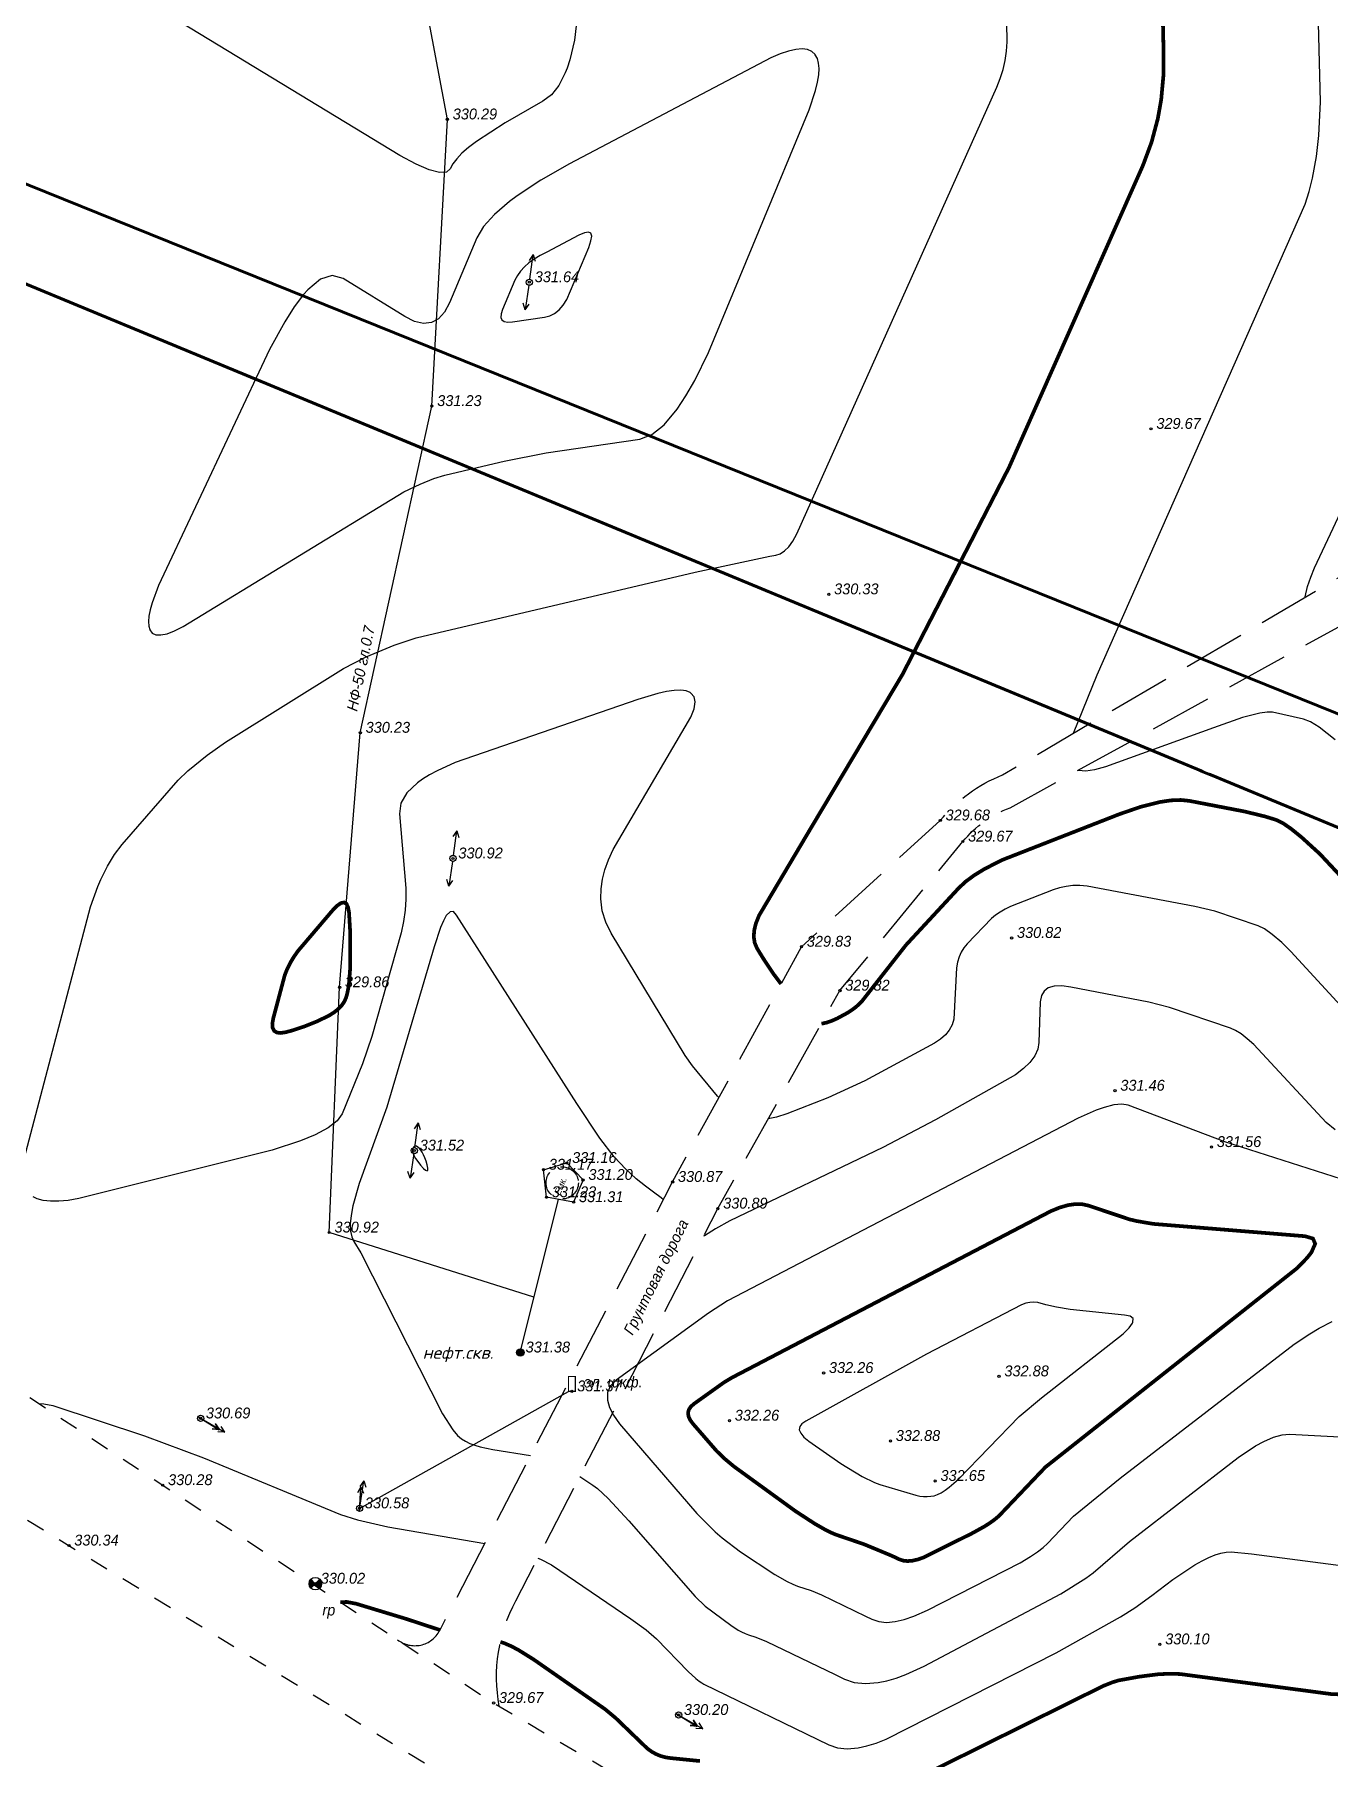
# Model space of a CAD drawing. Extents: x 108150 to 142535, y -18867 to -9422.
# Drawn here: x 140383.9 to 140488.4, y -13534.5 to -13395.5 of the extents above; entities that cross this region are included whole.
import ezdxf
from ezdxf.enums import TextEntityAlignment as Align

# ---------------------------------------------------------------- set-up
doc = ezdxf.new("R2010")
doc.units = 0
doc.header["$MEASUREMENT"] = 0
for name, pattern in [('Д_ТРОТ_ТРУБА', [3, 1.5, -1.5]), ('ДОРОГИ_ГРУНТ', [7, 5, -2]), ('ДОРОГИ_СТРОЯЩ', [9, 8, -1]), ('ЗД_СТР_РАЗВ', [3, 2, -1])]:
    doc.linetypes.add(name, pattern=pattern)
for name, color, linetype in [('(003) Пункты', 7, 'Continuous'), ('(007) Здания', 7, 'Continuous'), ('(016) Кабель', 1, 'Continuous'), ('(021) Нефтепровод', 7, 'NEFTEPROV_N'), ('(022) Возд. Линии', 7, 'Continuous'), ('(025) Дорога', 7, 'Continuous'), ('(028) Гидротехн.', 7, 'Continuous'), ('(040) Ограда', 7, 'Continuous'), ('(041) Текст', 7, 'Continuous'), ('CONTOURS-LABEL', 7, 'Continuous'), ('GEO_POINTS111', 7, 'Continuous'), ('R_Поверхность1_CNT-MAJ', 7, 'Continuous'), ('R_Поверхность1_CNT-MIN', 7, 'Continuous')]:
    doc.layers.add(name, color=color, linetype=linetype)
doc.styles.add('BM-431', font='')
doc.styles.add('S', font='txtwr', dxfattribs={"oblique": 15})
doc.styles.get('BM-431').set_extended_font_data('Bm431', italic=True)
doc.linetypes.add('NEFTEPROV_N', pattern='A,1,-1,["Н",Standard,S=1.8,R=0,X=-0.9,Y=-0.9],-1,10', length=13)
doc.linetypes.add('ИК_Э_КАБ_НН', pattern='A,8,-2,["<",Standard,S=1,R=0,X=0,Y=-0.5],8,[">",Standard,S=1,R=0,X=-0.5,Y=-0.5],-2', length=20)
doc.linetypes.add('ОГРАДА_М_1М', pattern='A,2.5,["о",Standard,S=1,R=0,X=0,Y=-0.35],0.5,["0",Standard,S=0.5,R=0,X=-0.3,Y=-0.25],2.5', length=5.5)

# ---------------------------------------------------------------- blocks, each defined once
blk = doc.blocks.new('I00110')
h = blk.add_hatch(color=7)
edge = h.paths.add_edge_path()
edge.add_line((0, 0), (-0.71, 0.71))
edge.add_arc((0, 0), 1, 135, 225)
edge.add_line((-0.71, -0.71), (0, 0))
edge = h.paths.add_edge_path()
edge.add_line((0, 0), (0.71, -0.71))
edge.add_arc((0, 0), 1, 315, 405)
edge.add_line((0.71, 0.71), (0, 0))
at = {"color": 7}
for points in [[(0, 0), (-0.71, 0.71, 0.414214), (-0.71, -0.71)], [(0, 0), (0.71, -0.71, 0.414214), (0.71, 0.71)]]:
    blk.add_lwpolyline(points, format="xyb", close=True, dxfattribs=at)
blk.add_lwpolyline([(0.02, 0), (0.02, 0)], dxfattribs=at)
blk.add_circle((0, 0), 1)
at = {"color": 4, "linetype": 'Continuous', "style": 'S', "oblique": 15}
blk.add_attdef('G', (1.38, 0.22), '', height=2, dxfattribs=at)
at = {"color": 4, "style": 'S', "oblique": 15}
blk.add_attdef('Z', (1.48, -2.3), '', height=2, dxfattribs=at)
blk = doc.blocks.new('strela1')
for p, q in [((0, 0), (2, 0)), ((2, 0), (1.5, 0.25)), ((2, 0), (1.5, -0.25))]:
    blk.add_line(p, q)
blk = doc.blocks.new('strela2')
at = {"layer": '(022) Возд. Линии'}
for p, q in [((0, 0), (2, 0)), ((1.5, 0), (1, 0.25)), ((1.5, 0), (1, -0.25)), ((2, 0), (1.5, 0.25)), ((2, 0), (1.5, -0.25))]:
    blk.add_line(p, q, dxfattribs=at)
blk = doc.blocks.new('*U2432')
at = {"layer": '(022) Возд. Линии'}
for name, p, rotation in [('strela1', (-0.21, 0.13), 328.1991602599555), ('strela2', (0.22, -0.12), 330.3259323634063)]:
    blk.add_blockref(name, p, dxfattribs=dict(at, rotation=rotation))
blk = doc.blocks.new('STOLB')
at = {"layer": '(022) Возд. Линии'}
blk.add_circle((0, 0), 0.25, dxfattribs=at)
blk = doc.blocks.new('S1')
at = {"layer": '(022) Возд. Линии'}
for p, q in [((-2, 0), (-1.5, 0.25)), ((-2, 0), (-1.5, -0.25)), ((0, 0), (-2, 0))]:
    blk.add_line(p, q, dxfattribs=at)
blk = doc.blocks.new('S2')
at = {"layer": '(022) Возд. Линии'}
for p, q in [((0, 0), (2, 0)), ((2, 0), (1.5, 0.25)), ((2, 0), (1.5, -0.25))]:
    blk.add_line(p, q, dxfattribs=at)
blk = doc.blocks.new('*U2448')
at = {"layer": '(022) Возд. Линии'}
for name, p, rotation in [('S2', (0.03, 0.24), 82.4533150773336), ('S1', (-0.04, -0.25), 81.28671159796549)]:
    blk.add_blockref(name, p, dxfattribs=dict(at, rotation=rotation))
blk = doc.blocks.new('301')
for color, points in [(7, [(-0.6, 0, 1), (0.6, 0, 1)]), (256, [(0.6, 0, 1), (-0.6, 0, 1)])]:
    blk.add_hatch(color=color).paths.add_polyline_path(points)
at = {"color": 7}
blk.add_circle((0, 0), 0.6, dxfattribs=at)
at = {"color": 7, "width": 0.75}
blk.add_attdef('TYPE', text='', height=2, dxfattribs=at).set_placement((1.25, 0), align=Align.MIDDLE_LEFT)
blk = doc.blocks.new('*U2449')
at = {"layer": '(022) Возд. Линии'}
for name, p, rotation in [('S2', (0.03, 0.24), 82.4533150773336), ('S1', (-0.04, -0.25), 81.28671159796549)]:
    blk.add_blockref(name, p, dxfattribs=dict(at, rotation=rotation))
blk = doc.blocks.new('*U2450')
at = {"layer": '(022) Возд. Линии'}
for name, p, rotation in [('S2', (0.03, 0.24), 82.4533150773336), ('S1', (-0.04, -0.25), 81.28671159796549)]:
    blk.add_blockref(name, p, dxfattribs=dict(at, rotation=rotation))

msp = doc.modelspace()

# ---------------------------------------------------------------- linework, layer by layer
at = {"layer": '(007) Здания', "linetype": 'ЗД_СТР_РАЗВ'}
msp.add_circle((140426.4984, -13488.056, 331.309), 1.3023, dxfattribs=at)
at = {"layer": '(016) Кабель', "color": 0, "const_width": 0.1, "elevation": 331.37}
msp.add_lwpolyline([(140427.0101, -13504.8593), (140427.0101, -13503.6663), (140427.5486, -13503.6663), (140427.5486, -13504.8593)], close=True, dxfattribs=at)
msp.add_lwpolyline([(140427.0101, -13504.8593), (140427.0101, -13503.6663), (140427.5486, -13503.6663), (140427.5486, -13504.8593)], close=True, dxfattribs=at)
at = {"layer": '(016) Кабель', "linetype": 'ИК_Э_КАБ_НН', "elevation": 330.582, "flags": 128}
msp.add_lwpolyline([(140410.1594, -13514.2893), (140427.0101, -13504.8593)], dxfattribs=at)
at = {"layer": '(021) Нефтепровод', "elevation": 331.38, "flags": 128}
for points in [[(140424.2213, -13497.277), (140407.7144, -13492.0583), (140408.5514, -13472.2903), (140410.2214, -13451.7763), (140415.9924, -13425.4423), (140417.2434, -13402.3393), (140413.2794, -13381.2003), (140409.5856, -13362.3411), (140407.9875, -13321.9874)], [(140423.1224, -13501.7273), (140426.1887, -13489.3914)]]:
    msp.add_lwpolyline(points, dxfattribs=at)
at = {"layer": '(025) Дорога', "linetype": 'Д_ТРОТ_ТРУБА', "flags": 128}
for points in [[(139333.7902, -13278.7188), (139379.6804, -13270.8863), (139416.6914, -13265.8723), (139506.2284, -13250.0443), (139539.7884, -13247.2483), (139577.0734, -13242.4853), (139615.1954, -13241.3783), (139653.2904, -13240.6853), (139691.0564, -13244.3453), (139774.0054, -13248.4203), (139808.5094, -13252.5563), (139890.1544, -13263.1013), (139923.6154, -13271.0563), (139995.2694, -13293.3343), (140032.3874, -13307.8343), (140069.6524, -13324.5263), (140113.5674, -13346.4653), (140146.4974, -13363.1903), (140241.2654, -13418.3333), (140274.2614, -13438.5503), (140315.2724, -13463.1813), (140371.9064, -13497.6843), (140420.9684, -13529.9783), (140472.4074, -13560.1763), (140511.4264, -13584.0923), (140552.8164, -13609.3343), (140592.9864, -13633.7903), (140636.5194, -13661.3993), (140674.9754, -13684.8983), (140717.8484, -13711.6683), (140758.4604, -13736.4743), (140803.1404, -13763.8293), (140843.9484, -13788.7803), (140883.4314, -13812.6723)], [(139218.6944, -13306.9743), (139381.4044, -13279.3503), (139416.9714, -13273.7223), (139509.3084, -13258.5543), (139540.3994, -13254.8873), (139578.0764, -13250.1473), (139613.8114, -13250.1813), (139655.0134, -13249.4213), (139689.7794, -13251.8503), (139773.8114, -13256.0883), (139807.2624, -13260.9083), (139889.0354, -13272.2413), (139921.4764, -13279.5373), (139992.2922, -13301.8336), (140028.9083, -13316.1375), (140065.8, -13332.6623), (140110.7234, -13354.4003), (140141.9494, -13370.1673), (140236.6506, -13426.0608), (140269.7704, -13445.2433), (140310.6142, -13470.882), (140367.0895, -13505.2884), (140417.7814, -13536.2633), (140468.4744, -13567.6803), (140504.6364, -13589.9483), (140549.2384, -13617.3353), (140586.9314, -13639.9043), (140632.8704, -13668.7103), (140668.7384, -13691.4193), (140714.1314, -13718.7523), (140752.2784, -13741.5263), (140798.7524, -13771.3233), (140838.8564, -13795.4853), (140878.9564, -13819.5313)]]:
    msp.add_lwpolyline(points, dxfattribs=at)
at = {"layer": '(025) Дорога', "linetype": 'ДОРОГИ_ГРУНТ', "elevation": 330.891, "flags": 128}
for points in [[(140413.2312, -13524.8854, 0.46840635), (140416.6195, -13524.1432), (140435.4044, -13487.9803), (140445.7964, -13469.0213), (140456.9834, -13458.8423, -0.12579885), (140462.013, -13455.1672), (140489.6808, -13438.9307), (140522.1664, -13420.5623), (140559.5124, -13399.3913)], [(140421.4247, -13530.2461, -0.17169386), (140422.7617, -13521.7441), (140439.0504, -13490.1293), (140448.8934, -13472.5603), (140458.8004, -13460.5443, -0.13131532), (140462.6138, -13457.8209), (140491.4035, -13441.9776), (140522.8374, -13423.7243), (140561.9174, -13401.8533)]]:
    msp.add_lwpolyline(points, format="xyb", dxfattribs=at)
at = {"layer": '(040) Ограда', "linetype": 'ОГРАДА_М_1М', "elevation": 331.309, "flags": 128}
msp.add_lwpolyline([(140427.4224, -13489.6113), (140425.2314, -13489.2143), (140424.9954, -13486.9943), (140426.8714, -13486.4523), (140428.1814, -13487.8183), (140427.4224, -13489.6113)], dxfattribs=at)
at = {"layer": 'GEO_POINTS111'}
for points, elevation in [([(140417.2434, -13402.3393), (140417.2434, -13402.3393)], 330.29), ([(140423.8564, -13415.4613), (140423.8564, -13415.4613)], 331.637), ([(140415.9924, -13425.4423), (140415.9924, -13425.4423)], 331.232), ([(140473.9791, -13427.283), (140473.9791, -13427.283)], 329.6652), ([(140447.9939, -13440.6196), (140447.9939, -13440.6196)], 330.3274), ([(140410.2214, -13451.7763), (140410.2214, -13451.7763)], 330.234), ([(140456.9834, -13458.8423), (140456.9834, -13458.8423)], 329.676), ([(140458.8004, -13460.5443), (140458.8004, -13460.5443)], 329.673), ([(140417.6984, -13461.9063), (140417.6984, -13461.9063)], 330.915), ([(140445.7964, -13469.0213), (140445.7964, -13469.0213)], 329.834), ([(140462.7394, -13468.3133), (140462.7394, -13468.3133)], 330.819), ([(140408.5514, -13472.2903), (140408.5514, -13472.2903)], 329.863), ([(140448.8934, -13472.5603), (140448.8934, -13472.5603)], 329.822), ([(140471.0734, -13480.6273), (140471.0734, -13480.6273)], 331.456), ([(140414.5794, -13485.4513), (140414.5794, -13485.4513)], 331.524), ([(140478.8534, -13485.1683), (140478.8534, -13485.1683)], 331.559), ([(140424.9954, -13486.9943), (140424.9954, -13486.9943)], 331.169), ([(140426.8714, -13486.4523), (140426.8714, -13486.4523)], 331.162), ([(140428.1814, -13487.8183), (140428.1814, -13487.8183)], 331.198), ([(140435.4044, -13487.9803), (140435.4044, -13487.9803)], 330.871), ([(140425.2314, -13489.2143), (140425.2314, -13489.2143)], 331.227), ([(140427.4224, -13489.6113), (140427.4224, -13489.6113)], 331.309), ([(140439.0504, -13490.1293), (140439.0504, -13490.1293)], 330.891), ([(140407.7144, -13492.0583), (140407.7144, -13492.0583)], 330.921), ([(140423.1224, -13501.7273), (140423.1224, -13501.7273)], 331.38), ([(140447.5774, -13503.3803), (140447.5774, -13503.3803)], 332.265), ([(140461.7254, -13503.6523), (140461.7254, -13503.6523)], 332.883), ([(140427.2794, -13504.8593), (140427.2794, -13504.8593)], 331.37), ([(140397.3444, -13507.0413), (140397.3444, -13507.0413)], 330.692), ([(140439.9844, -13507.2223), (140439.9844, -13507.2223)], 332.265), ([(140452.9684, -13508.8583), (140452.9684, -13508.8583)], 332.876), ([(140394.2914, -13512.4187), (140394.2914, -13512.4187)], 330.2752), ([(140456.5744, -13512.0803), (140456.5744, -13512.0803)], 332.654), ([(140410.1594, -13514.2893), (140410.1594, -13514.2893)], 330.582), ([(140386.7288, -13517.2888), (140386.7288, -13517.2888)], 330.3449), ([(140406.6004, -13520.3623), (140406.6004, -13520.3623)], 330.02), ([(140474.6904, -13525.2533), (140474.6904, -13525.2533)], 330.103), ([(140420.9684, -13529.9783), (140420.9684, -13529.9783)], 329.67), ([(140435.8844, -13530.9443), (140435.8844, -13530.9443)], 330.203)]:
    msp.add_lwpolyline(points, dxfattribs=dict(at, elevation=elevation))
for centre in [(140417.2434, -13402.3393, 330.29), (140423.8564, -13415.4613, 331.637), (140415.9924, -13425.4423, 331.232), (140473.9791, -13427.283, 329.6652), (140447.9939, -13440.6196, 330.3274), (140410.2214, -13451.7763, 330.234), (140456.9834, -13458.8423, 329.676), (140458.8004, -13460.5443, 329.673), (140417.6984, -13461.9063, 330.915), (140445.7964, -13469.0213, 329.834), (140462.7394, -13468.3133, 330.819), (140408.5514, -13472.2903, 329.863), (140448.8934, -13472.5603, 329.822), (140471.0734, -13480.6273, 331.456), (140414.5794, -13485.4513, 331.524), (140478.8534, -13485.1683, 331.559), (140424.9954, -13486.9943, 331.169), (140426.8714, -13486.4523, 331.162), (140428.1814, -13487.8183, 331.198), (140435.4044, -13487.9803, 330.871), (140425.2314, -13489.2143, 331.227), (140427.4224, -13489.6113, 331.309), (140439.0504, -13490.1293, 330.891), (140407.7144, -13492.0583, 330.921), (140423.1224, -13501.7273, 331.38), (140447.5774, -13503.3803, 332.265), (140461.7254, -13503.6523, 332.883), (140427.2794, -13504.8593, 331.37), (140397.3444, -13507.0413, 330.692), (140439.9844, -13507.2223, 332.265), (140452.9684, -13508.8583, 332.876), (140394.2914, -13512.4187, 330.2752), (140456.5744, -13512.0803, 332.654), (140410.1594, -13514.2893, 330.582), (140386.7288, -13517.2888, 330.3449), (140406.6004, -13520.3623, 330.02), (140474.6904, -13525.2533, 330.103), (140420.9684, -13529.9783, 329.67), (140435.8844, -13530.9443, 330.203)]:
    msp.add_circle(centre, 0.0875, dxfattribs=at)
at = {"layer": 'R_Поверхность1_CNT-MAJ', "color": 42, "const_width": 0.3, "elevation": 330}
msp.add_lwpolyline([(140409.0707, -13473.1349), (140408.9281, -13473.4538), (140408.7172, -13473.7584), (140408.4377, -13474.0488), (140408.0899, -13474.3249), (140407.6735, -13474.5868), (140406.6739, -13475.0646), (140405.6695, -13475.4637), (140404.6988, -13475.7809), (140404.226, -13475.9088), (140403.8073, -13475.9752), (140403.4882, -13475.939), (140403.2688, -13475.8004), (140403.149, -13475.5592), (140403.1289, -13475.2155), (140403.2084, -13474.7693), (140404.1363, -13471.2899), (140404.3332, -13470.8006), (140404.5752, -13470.3167), (140404.8622, -13469.8384), (140405.1942, -13469.3654), (140407.9692, -13466.1093), (140408.3395, -13465.7265), (140408.6512, -13465.5076), (140408.9042, -13465.4525), (140409.0987, -13465.5614), (140409.2345, -13465.8341), (140409.3117, -13466.2707), (140409.4119, -13467.9788), (140409.4073, -13470.6804), (140409.3218, -13471.8601), (140409.2545, -13472.351), (140409.1708, -13472.7759)], close=True, dxfattribs=at)
for points in [[(140408.6183, -13521.8491), (140409.1406, -13521.8375), (140409.8725, -13521.9736), (140413.8465, -13523.1774), (140416.6439, -13524.0962)], [(140421.5206, -13525.0561), (140421.8453, -13525.1653), (140422.3731, -13525.3943), (140422.9408, -13525.6882), (140424.1959, -13526.4707), (140429.9393, -13530.4665), (140430.8049, -13531.1837), (140433.3646, -13533.6517), (140433.7017, -13533.8941), (140434.0533, -13534.0916), (140434.4193, -13534.2441), (140434.7997, -13534.3517), (140435.1946, -13534.4144), (140437.6075, -13534.6559)]]:
    msp.add_lwpolyline(points, dxfattribs=at)
at = {"layer": 'R_Поверхность1_CNT-MIN', "color": 44}
for points, elevation in [([(140429.5314, -13378.3839), (140427.4864, -13395.9644), (140427.1182, -13397.5332), (140426.8956, -13398.2127), (140426.7452, -13398.598), (140426.23, -13399.6014), (140425.6251, -13400.3596), (140424.9304, -13400.8726), (140421.8994, -13402.6061), (140419.5877, -13404.1109), (140418.9512, -13404.5977), (140418.4197, -13405.0625), (140417.9933, -13405.5054), (140417.672, -13405.9263), (140417.4557, -13406.3254), (140417.1601, -13406.5917), (140416.6009, -13406.6145), (140415.7779, -13406.3939), (140414.7205, -13405.9437), (140413.4118, -13405.2616), (140388.4979, -13390.0915)], 330.5), ([(140467.7359, -13451.8088), (140469.643, -13447.1015), (140486.4132, -13409.1736), (140486.7322, -13408.1564), (140487.0031, -13407.0746), (140487.3213, -13405.3171), (140487.5104, -13403.6483), (140487.6345, -13400.9309), (140487.1027, -13379.7258)], 329.5), ([(140486.397, -13440.8577), (140486.4042, -13440.8086), (140486.6068, -13439.9981), (140486.8572, -13439.2253), (140487.1555, -13438.4902), (140499.7345, -13411.762), (140500.3912, -13409.6663), (140500.9577, -13407.2447), (140502.3801, -13398.7335), (140503.8125, -13387.4741)], 329), ([(140383.107, -13486.13), (140388.4522, -13465.7959), (140389.0479, -13464.1766), (140389.2968, -13463.6023), (140389.8346, -13462.5287), (140390.4115, -13461.5889), (140391.0274, -13460.7829), (140395.5273, -13455.6057), (140396.3167, -13454.8561), (140397.8718, -13453.5825), (140399.3396, -13452.5389), (140408.8708, -13446.5861), (140410.6969, -13445.6465), (140412.9394, -13444.7203), (140414.7365, -13444.1266), (140437.2331, -13438.844), (140443.2321, -13437.5441), (140443.7168, -13437.462), (140444.0778, -13437.3514), (140444.4297, -13437.1246), (140444.7725, -13436.7816), (140445.1062, -13436.3224), (140445.4308, -13435.747), (140461.5562, -13399.7322), (140461.8256, -13399.0297), (140462.0419, -13398.3144), (140462.2053, -13397.5862), (140462.3158, -13396.8452), (140462.3732, -13396.0914), (140462.2663, -13389.841)], 330.5), ([(140439.132, -13481.1797), (140439.0099, -13481.0565), (140437.0096, -13478.6216), (140436.4011, -13477.78), (140430.4403, -13467.919), (140430.0074, -13467.0401), (140429.7325, -13466.1214), (140429.6154, -13465.1629), (140429.6373, -13464.3476), (140429.7477, -13463.5904), (140429.9443, -13462.8115), (140430.2269, -13462.0109), (140430.5956, -13461.1887), (140436.8711, -13450.5164), (140437.1277, -13449.8445), (140437.2136, -13449.2968), (140437.1287, -13448.8735), (140436.873, -13448.5746), (140436.8112, -13448.5354), (140436.4829, -13448.4085), (140436.0573, -13448.3524), (140435.5345, -13448.367), (140434.9145, -13448.4525), (140434.1972, -13448.6088), (140432.6079, -13449.0866), (140417.8809, -13454.1713), (140416.4174, -13454.84), (140415.7929, -13455.18), (140415.24, -13455.5237), (140414.8233, -13455.821), (140413.9682, -13456.6279), (140413.4867, -13457.4544), (140413.3789, -13458.3004), (140413.903, -13464.2984), (140413.895, -13465.1764), (140413.8291, -13466.0692), (140413.7051, -13466.9768), (140413.5232, -13467.8992), (140411.1435, -13476.2685), (140410.3967, -13478.4489), (140408.7514, -13482.4785), (140408.3547, -13483.0477), (140407.6341, -13483.6129), (140406.5895, -13484.174), (140405.3867, -13484.6702), (140403.1009, -13485.4085), (140387.5128, -13489.324), (140386.6707, -13489.464), (140385.9138, -13489.535), (140385.2421, -13489.537), (140384.6557, -13489.47), (140384.1544, -13489.334), (140383.8389, -13489.1892)], 330.5), ([(140496.0868, -13481.1733), (140485.2636, -13469.3992), (140484.5172, -13468.6936), (140483.7495, -13468.0371), (140483.1175, -13467.5841), (140482.6211, -13467.3347), (140479.1285, -13466.1633), (140477.5052, -13465.7709), (140468.8308, -13464.1317), (140468.241, -13464.0902), (140467.6724, -13464.1001), (140467.125, -13464.1616), (140466.5987, -13464.2746), (140466.0936, -13464.439), (140462.65, -13465.7789), (140462.2097, -13465.9949), (140461.8055, -13466.2281), (140461.4373, -13466.4786), (140461.1054, -13466.7462), (140459.1426, -13468.7918), (140458.8865, -13469.1041), (140458.6737, -13469.4541), (140458.5043, -13469.8417), (140458.3782, -13470.2671), (140458.2954, -13470.7302), (140458.0893, -13474.8496), (140457.9435, -13475.313), (140457.7123, -13475.739), (140457.3957, -13476.1276), (140456.9937, -13476.4787), (140456.5063, -13476.7924), (140450.9029, -13479.8216), (140447.9158, -13481.2041), (140444.6124, -13482.4921), (140443.7907, -13482.7508), (140443.0983, -13482.904)], 330.5), ([(140434.6557, -13489.4216), (140434.4846, -13489.2683), (140433.8698, -13488.7949), (140433.2044, -13488.332), (140432.457, -13487.7245), (140431.6225, -13486.9463), (140430.684, -13485.951), (140429.5394, -13484.4596), (140427.6855, -13481.6579), (140417.9824, -13466.4698), (140417.7307, -13466.1914), (140417.4554, -13466.2076), (140417.1563, -13466.5185), (140416.9274, -13466.9225), (140416.6863, -13467.4778), (140416.1676, -13469.0423), (140412.3535, -13481.9512), (140410.1205, -13488.1145), (140409.6236, -13489.9143), (140409.4791, -13490.6907), (140409.4154, -13491.3649), (140409.4325, -13491.9368), (140409.5304, -13492.4064), (140409.7091, -13492.7738), (140410.2571, -13493.6893), (140416.8417, -13506.6664), (140417.6895, -13507.9562), (140418.0654, -13508.4119), (140418.3816, -13508.6953), (140418.6904, -13508.8834), (140419.0441, -13509.0529), (140419.4426, -13509.2041), (140419.8859, -13509.3368), (140420.907, -13509.5469), (140423.949, -13510.033)], 331), ([(140488.8236, -13483.7866), (140488.1018, -13483.1774), (140482.2698, -13476.9088), (140481.7303, -13476.4332), (140481.2373, -13476.0564), (140480.7909, -13475.7784), (140480.391, -13475.5992), (140475.4596, -13473.9106), (140473.7969, -13473.4918), (140467.516, -13472.2724), (140466.7785, -13472.1774), (140466.1717, -13472.1991), (140465.6956, -13472.3375), (140465.3502, -13472.5927), (140465.1355, -13472.9645), (140465.0515, -13473.4532), (140464.9396, -13476.7351), (140464.8457, -13477.2792), (140464.6015, -13477.8175), (140464.2068, -13478.3501), (140463.6934, -13478.8501), (140463.0446, -13479.345), (140456.5946, -13482.9883), (140452.3412, -13485.2172), (140440.0282, -13491.1025), (140438.8714, -13491.7724), (140437.9727, -13492.3272), (140437.9052, -13492.352)], 331), ([(140384.2755, -13505.826), (140384.6896, -13505.857), (140385.4309, -13506.002), (140392.8138, -13508.4577), (140397.5841, -13510.2302), (140408.6174, -13514.7867), (140410, -13515.2189), (140412.4495, -13515.7838), (140420.2631, -13517.1289)], 330.5), ([(140427.9272, -13511.7184), (140428.9822, -13512.4288), (140429.3473, -13512.7029), (140430.2176, -13513.4947), (140431.873, -13515.291), (140437.2221, -13521.3964), (140438.0265, -13522.1638), (140440.101, -13523.713), (140440.6791, -13524.0969), (140440.9632, -13524.2539), (140441.2439, -13524.3874), (140441.5212, -13524.4977), (140442.1063, -13524.6836), (140442.9612, -13525.0242), (140448.5132, -13527.6951), (140449.2508, -13528.0558), (140450.044, -13528.3272), (140450.9484, -13528.4202), (140451.964, -13528.3349), (140452.6671, -13528.188), (140453.415, -13527.9691), (140454.2078, -13527.6781), (140455.6778, -13527.0085), (140466.7023, -13521.1672), (140468.7328, -13519.9162), (140469.3118, -13519.4953), (140472.2474, -13516.9521), (140481.001, -13510.1803), (140482.3957, -13509.2632), (140483.0832, -13508.8897), (140483.8586, -13508.555), (140484.5467, -13508.3639), (140485.1476, -13508.3161), (140490.1849, -13508.5724)], 331)]:
    msp.add_lwpolyline(points, dxfattribs=dict(at, elevation=elevation))
for points, elevation in [([(140421.8128, -13429.8922), (140425.2012, -13429.2151), (140432.7481, -13428.1079), (140433.7157, -13427.7492), (140434.7189, -13426.9457), (140435.7577, -13425.6976), (140436.4614, -13424.6325), (140437.1805, -13423.3745), (140438.2882, -13421.1258), (140446.4197, -13401.5693), (140446.9282, -13400.0164), (140447.0857, -13399.3504), (140447.1788, -13398.758), (140447.2074, -13398.2392), (140447.1716, -13397.794), (140447.0714, -13397.4225), (140446.9066, -13397.1245), (140446.8847, -13397.0964), (140446.6163, -13396.8595), (140446.2675, -13396.7146), (140445.8381, -13396.6616), (140445.3281, -13396.7007), (140444.7376, -13396.8317), (140444.0666, -13397.0547), (140443.3151, -13397.3697), (140427.0751, -13405.9146), (140424.7664, -13407.2482), (140422.8709, -13408.5018), (140422.2542, -13408.961), (140421.0378, -13409.9995), (140420.1604, -13410.9725), (140419.6219, -13411.88), (140417.4076, -13417.1282), (140417.0002, -13417.8875), (140416.5159, -13418.416), (140415.9548, -13418.7138), (140415.3169, -13418.7807), (140414.6021, -13418.6168), (140413.8105, -13418.2222), (140408.8307, -13415.1618), (140407.9618, -13414.9222), (140407.0153, -13415.2237), (140405.9911, -13416.0662), (140405.6357, -13416.4633), (140404.8995, -13417.4347), (140404.1294, -13418.6421), (140402.9108, -13420.8959), (140393.9383, -13439.9192), (140393.4404, -13441.2927), (140393.281, -13441.8709), (140393.1814, -13442.3768), (140393.1415, -13442.8104), (140393.1614, -13443.1717), (140393.2409, -13443.4606), (140393.2502, -13443.4813), (140393.4477, -13443.7397), (140393.7447, -13443.8775), (140394.1414, -13443.8946), (140394.6377, -13443.7912), (140395.2336, -13443.5671), (140395.9291, -13443.2225), (140413.7362, -13432.3662), (140415.049, -13431.7302), (140416.143, -13431.2805), (140417.0381, -13431.0067), (140421.017, -13430.0779)], 331), ([(140424.7339, -13413.3086), (140424.2465, -13413.5913), (140423.8175, -13413.8939), (140423.4471, -13414.2166), (140423.1352, -13414.5592), (140422.8818, -13414.9218), (140422.6869, -13415.3044), (140421.6931, -13417.6598), (140421.5773, -13418.0145), (140421.5611, -13418.2934), (140421.6445, -13418.4966), (140421.8276, -13418.624), (140422.1102, -13418.6756), (140422.4925, -13418.6515), (140425.0852, -13418.2793), (140425.5022, -13418.1722), (140425.8888, -13417.9748), (140426.2451, -13417.6873), (140426.5711, -13417.3096), (140426.8668, -13416.8417), (140428.6336, -13412.6642), (140428.8199, -13412.134), (140428.8784, -13411.7498), (140428.8091, -13411.5115), (140428.6119, -13411.4192), (140428.287, -13411.4729), (140427.8342, -13411.6726), (140425.2506, -13413.036)], 331.5), ([(140414.4517, -13485.3032), (140414.4288, -13485.4545), (140414.4573, -13485.6342), (140414.5371, -13485.8424), (140414.6682, -13486.0791), (140414.8506, -13486.3443), (140415.0843, -13486.638), (140415.3151, -13486.8938), (140415.4888, -13487.0453), (140415.6053, -13487.0925), (140415.6647, -13487.0355), (140415.667, -13486.8742), (140415.6121, -13486.6086), (140415.525, -13486.3068), (140415.4306, -13486.0367), (140415.3289, -13485.7983), (140415.2198, -13485.5918), (140415.1033, -13485.4169), (140414.9796, -13485.2738), (140414.8587, -13485.1687), (140414.751, -13485.1075), (140414.6565, -13485.0904), (140414.5751, -13485.1173), (140414.5068, -13485.1882)], 331.5), ([(140456.4811, -13513.2703), (140456.7563, -13513.1786), (140457.0525, -13513.0344), (140457.3695, -13512.8378), (140457.7074, -13512.5888), (140458.4457, -13511.9334), (140463.3581, -13506.8747), (140465.1461, -13505.3728), (140471.742, -13500.2207), (140472.2186, -13499.743), (140472.4856, -13499.3549), (140472.5114, -13499.2945), (140472.5258, -13498.998), (140472.3047, -13498.8023), (140471.8481, -13498.7073), (140467.4518, -13498.2538), (140466.3465, -13498.0785), (140465.4881, -13497.8868), (140464.8427, -13497.7052), (140464.5277, -13497.6749), (140464.2065, -13497.6936), (140463.8791, -13497.7615), (140463.5455, -13497.8786), (140455.8847, -13501.8697), (140446.1464, -13507.2604), (140445.8282, -13507.4696), (140445.6526, -13507.703), (140445.6194, -13507.9608), (140445.7288, -13508.2429), (140445.9806, -13508.5492), (140446.375, -13508.8799), (140448.9754, -13510.6691), (140450.6857, -13511.7127), (140451.6745, -13512.1999), (140452.118, -13512.376), (140455.0204, -13513.241), (140455.3344, -13513.304), (140455.6374, -13513.3384), (140455.9295, -13513.3443), (140456.2107, -13513.3216)], 332.5)]:
    msp.add_lwpolyline(points, close=True, dxfattribs=dict(at, elevation=elevation))

# ---------------------------------------------------------------- block references
at = {"layer": '(003) Пункты', "xscale": 0.5, "yscale": 0.5, "zscale": 0.5}
msp.add_blockref('I00110', (140406.5928, -13520.3623, 330.02), dxfattribs=at)
msp.add_blockref('I00110', (140406.5928, -13520.3623, 330.02), dxfattribs=at)
at = {"layer": '(022) Возд. Линии'}
for name, p in [('*U2450', (140423.8564, -13415.4592, 331.637)), ('STOLB', (140423.8564, -13415.4613, 331.637)), ('*U2449', (140417.6984, -13461.9042, 330.915)), ('STOLB', (140417.6984, -13461.9063, 330.915)), ('*U2448', (140414.5794, -13485.4492, 331.524)), ('STOLB', (140414.5794, -13485.4513, 331.524)), ('*U2432', (140397.3444, -13507.0413, 330.692)), ('STOLB', (140397.3444, -13507.0413, 330.692)), ('STOLB', (140410.1594, -13514.2893, 330.582)), ('*U2432', (140435.8844, -13530.9443, 330.203)), ('STOLB', (140435.8844, -13530.9443, 330.203))]:
    msp.add_blockref(name, p, dxfattribs=at)
for name, p, rotation in [('S1', (140410.1976, -13514.0402, 330.582), 261.2860889508681), ('strela1', (140410.1434, -13514.5408, 330.582), 86.37420653212877)]:
    msp.add_blockref(name, p, dxfattribs=dict(at, rotation=rotation))
at = {"layer": '(028) Гидротехн.'}
ref = msp.add_blockref('301', (140423.1224, -13501.7273, 331.38), dxfattribs=dict(at, xscale=0.5, yscale=0.5, zscale=0.5))
ref.add_attrib('SK', 'нефт.скв.', (140415.2432, -13502.234, 331.38), dxfattribs={"layer": '0', "color": 7, "height": 1, "style": 'S', "oblique": 15, "flags": 8})

# ---------------------------------------------------------------- texts
at = {"layer": '(016) Кабель', "color": 0, "style": 'BM-431'}
msp.add_text('эл. шкф.', height=0.875, dxfattribs=at).set_placement((140428.2704, -13504.5469, 331.37))
msp.add_text('эл. шкф.', height=0.875, dxfattribs=at).set_placement((140428.2704, -13504.5469, 331.37))
at = {"layer": '(021) Нефтепровод', "style": 'BM-431'}
for s, height, rotation, p in [('НФ-50 гл.0.7', 0.875, 78.190548, (140409.9687, -13450.1015, 331.38)), ('Емк.', 0.52736, 67.343827, (140426.3227, -13489.0904, -196.1513))]:
    msp.add_text(s, height=height, rotation=rotation, dxfattribs=at).set_placement(p)
at = {"layer": '(025) Дорога', "linetype": 'ДОРОГИ_СТРОЯЩ', "style": 'BM-431'}
msp.add_text('Грунтовая дорога', height=0.875, rotation=63.564793, dxfattribs=at).set_placement((140432.1782, -13500.3905))
at = {"layer": '(041) Текст', "style": 'BM-431'}
msp.add_text('rp', height=0.875, dxfattribs=at).set_placement((140407.1645, -13522.9229))
at = {"layer": 'GEO_POINTS111', "color": 7, "char_height": 0.876, "attachment_point": 1}
for s, insert, width in [('\\fD431|b0|i1|c0|p34;\\W1.0000000000;\\T1.0000000000;\\o\\l330.29', (140417.6702, -13401.4633, 330.29), 3.990993), ('\\fD431|b0|i1|c0|p34;\\W1.0000000000;\\T1.0000000000;\\o\\l331.64', (140424.2832, -13414.5853, 331.637), 3.773313), ('\\fD431|b0|i1|c0|p34;\\W1.0000000000;\\T1.0000000000;\\o\\l331.23', (140416.4192, -13424.5663, 331.232), 3.790328), ('\\fD431|b0|i1|c0|p34;\\W1.0000000000;\\T1.0000000000;\\o\\l329.67', (140474.406, -13426.407, 329.6652), 4.066682), ('\\fD431|b0|i1|c0|p34;\\W1.0000000000;\\T1.0000000000;\\o\\l330.33', (140448.4208, -13439.7436, 330.3274), 3.994513), ('\\fD431|b0|i1|c0|p34;\\W1.0000000000;\\T1.0000000000;\\o\\l330.23', (140410.6482, -13450.9003, 330.234), 4.036758), ('\\fD431|b0|i1|c0|p34;\\W1.0000000000;\\T1.0000000000;\\o\\l329.68', (140457.4102, -13457.9663, 329.676), 4.084871), ('\\fD431|b0|i1|c0|p34;\\W1.0000000000;\\T1.0000000000;\\o\\l329.67', (140459.2272, -13459.6683, 329.673), 4.066682), ('\\fD431|b0|i1|c0|p34;\\W1.0000000000;\\T1.0000000000;\\o\\l330.92', (140418.1252, -13461.0303, 330.915), 4.024437), ('\\fD431|b0|i1|c0|p34;\\W1.0000000000;\\T1.0000000000;\\o\\l330.82', (140463.1662, -13467.4373, 330.819), 4.042626), ('\\fD431|b0|i1|c0|p34;\\W1.0000000000;\\T1.0000000000;\\o\\l329.83', (140446.2232, -13468.1453, 329.834), 4.120662), ('\\fD431|b0|i1|c0|p34;\\W1.0000000000;\\T1.0000000000;\\o\\l329.86', (140408.9782, -13471.4143, 329.863), 4.095432), ('\\fD431|b0|i1|c0|p34;\\W1.0000000000;\\T1.0000000000;\\o\\l329.82', (140449.3202, -13471.6843, 329.822), 4.090738), ('\\fD431|b0|i1|c0|p34;\\W1.0000000000;\\T1.0000000000;\\o\\l331.46', (140471.5002, -13479.7513, 331.456), 3.782701), ('\\fD431|b0|i1|c0|p34;\\W1.0000000000;\\T1.0000000000;\\o\\l331.52', (140415.0062, -13484.5753, 331.524), 3.724027), ('\\fD431|b0|i1|c0|p34;\\W1.0000000000;\\T1.0000000000;\\o\\l331.56', (140479.2802, -13484.2923, 331.559), 3.728721), ('\\fD431|b0|i1|c0|p34;\\W1.0000000000;\\T1.0000000000;\\o\\l331.16', (140427.2982, -13485.5763, 331.162), 3.530403), ('\\fD431|b0|i1|c0|p34;\\W1.0000000000;\\T1.0000000000;\\o\\l331.17', (140425.4222, -13486.1183, 331.169), 3.519842), ('\\fD431|b0|i1|c0|p34;\\W1.0000000000;\\T1.0000000000;\\o\\l331.20', (140428.6082, -13486.9423, 331.198), 3.772726), ('\\fD431|b0|i1|c0|p34;\\W1.0000000000;\\T1.0000000000;\\o\\l330.87', (140435.8312, -13487.1043, 330.871), 4.036758), ('\\fD431|b0|i1|c0|p34;\\W1.0000000000;\\T1.0000000000;\\o\\l331.23', (140425.6582, -13488.3383, 331.227), 3.790328), ('\\fD431|b0|i1|c0|p34;\\W1.0000000000;\\T1.0000000000;\\o\\l331.31', (140427.8492, -13488.7353, 331.309), 3.493439), ('\\fD431|b0|i1|c0|p34;\\W1.0000000000;\\T1.0000000000;\\o\\l330.89', (140439.4772, -13489.2533, 330.891), 4.026784), ('\\fD431|b0|i1|c0|p34;\\W1.0000000000;\\T1.0000000000;\\o\\l330.92', (140408.1412, -13491.1823, 330.921), 4.024437), ('\\fD431|b0|i1|c0|p34;\\W1.0000000000;\\T1.0000000000;\\o\\l331.38', (140423.5492, -13500.8513, 331.38), 3.730481), ('\\fD431|b0|i1|c0|p34;\\W1.0000000000;\\T1.0000000000;\\o\\l332.26', (140448.0042, -13502.5043, 332.265), 3.999794), ('\\fD431|b0|i1|c0|p34;\\W1.0000000000;\\T1.0000000000;\\o\\l331.37', (140427.7062, -13503.9833, 331.37), 3.712292), ('\\fD431|b0|i1|c0|p34;\\W1.0000000000;\\T1.0000000000;\\o\\l332.88', (140462.1522, -13502.7763, 332.883), 4.043212), ('\\fD431|b0|i1|c0|p34;\\W1.0000000000;\\T1.0000000000;\\o\\l330.69', (140397.7712, -13506.1653, 330.692), 4.008595), ('\\fD431|b0|i1|c0|p34;\\W1.0000000000;\\T1.0000000000;\\o\\l332.26', (140440.4112, -13506.3463, 332.265), 3.999794), ('\\fD431|b0|i1|c0|p34;\\W1.0000000000;\\T1.0000000000;\\o\\l332.88', (140453.3952, -13507.9823, 332.876), 4.043212), ('\\fD431|b0|i1|c0|p34;\\W1.0000000000;\\T1.0000000000;\\o\\l330.28', (140394.7183, -13511.5427, 330.2752), 4.019156), ('\\fD431|b0|i1|c0|p34;\\W1.0000000000;\\T1.0000000000;\\o\\l332.65', (140457.0012, -13511.2043, 332.654), 4.02737), ('\\fD431|b0|i1|c0|p34;\\W1.0000000000;\\T1.0000000000;\\o\\l330.58', (140410.5862, -13513.4133, 330.582), 3.982778), ('\\fD431|b0|i1|c0|p34;\\W1.0000000000;\\T1.0000000000;\\o\\l330.34', (140387.1556, -13516.4128, 330.3449), 3.959896), ('\\fD431|b0|i1|c0|p34;\\W1.0000000000;\\T1.0000000000;\\o\\l330.02', (140407.0272, -13519.4863, 330.02), 4.018569), ('\\fD431|b0|i1|c0|p34;\\W1.0000000000;\\T1.0000000000;\\o\\l330.10', (140475.1172, -13524.3773, 330.103), 3.784461), ('\\fD431|b0|i1|c0|p34;\\W1.0000000000;\\T1.0000000000;\\o\\l329.67', (140421.3952, -13529.1023, 329.67), 4.066682), ('\\fD431|b0|i1|c0|p34;\\W1.0000000000;\\T1.0000000000;\\o\\l330.20', (140436.3112, -13530.0683, 330.203), 4.019156)]:
    msp.add_mtext(s, dxfattribs=dict(at, insert=insert, width=width))

# ---------------------------------------------------------------- next in the draw order: wipeouts: each hides what was drawn before it
at = {"color": 42}
for points in [[(140478.576, -13454.6559), (140479.2448, -13456.4105), (140475.5563, -13457.8165), (140474.8875, -13456.0619)], [(140479.3568, -13501.2019), (140478.195, -13499.7207), (140481.2913, -13497.2922), (140482.4531, -13498.7734)], [(140448.7627, -13533.621), (140448.4133, -13531.776), (140452.2917, -13531.0415), (140452.6411, -13532.8864)]]:
    msp.add_wipeout(points, dxfattribs=at).dxf.layer = 'CONTOURS-LABEL'

# ---------------------------------------------------------------- next in the draw order: linework, layer by layer
at = {"color": 5, "lineweight": 60, "elevation": 326}
msp.add_lwpolyline([(140801.1787, -13472.1263), (140732.6859, -13429.2653), (140508.6645, -13458.1742), (140121.5145, -13301.8894), (140008.5394, -13255.9467), (139894.9978, -13227.6407), (139701.0834, -13202.7773), (139605.8741, -13203.0774), (139501.6057, -13214.5407), (139285.8205, -13248.3325), (139225.0703, -13260.2035), (139246.7442, -13375.4068), (139298.7261, -13431.8258), (139344.6342, -13842.8789)], dxfattribs=at)
at = {"color": 4, "lineweight": 60}
msp.add_lwpolyline([(140798.5699, -13476.3918), (140733.7339, -13436.2883), (140507.8122, -13467.1846), (140118.8988, -13306.1506), (140005.4069, -13262.7742), (139894.0076, -13233.3311), (139700.6355, -13208.0653), (139606.0868, -13208.3889), (139503.2675, -13219.6322), (139284.0393, -13254.6173), (139231.4764, -13264.9757), (139252.444, -13373.3441), (139304.0432, -13429.4475), (139349.5096, -13842.3587)], dxfattribs=at)
at = {"layer": 'R_Поверхность1_CNT-MAJ', "color": 42, "const_width": 0.3, "elevation": 330}
for points in [[(140444.1502, -13472.0244), (140443.5382, -13471.2192), (140442.6847, -13469.93), (140442.2125, -13469.1555), (140442.0243, -13468.7218), (140441.9469, -13468.2389), (140441.9802, -13467.7065), (140442.1244, -13467.1247), (140442.3793, -13466.4936), (140446.5933, -13459.39), (140453.9303, -13447.0865), (140462.5248, -13430.3969), (140473.3276, -13406.0433), (140474.0186, -13404.1806), (140474.5268, -13402.2736), (140474.799, -13400.7369), (140474.9784, -13398.795), (140474.9933, -13397.1067), (140474.7272, -13384.9351)], [(140506.6038, -13481.8945), (140487.5961, -13461.5484), (140486.1116, -13460.197), (140485.287, -13459.5281), (140484.617, -13459.0664), (140484.1015, -13458.8118), (140483.1592, -13458.5197), (140481.4992, -13458.1185), (140477.0667, -13457.2659), (140476.3783, -13457.1953), (140475.5842, -13457.2263), (140474.6844, -13457.3589), (140473.1696, -13457.7384), (140471.4264, -13458.3376), (140462.0096, -13462.0166), (140460.5721, -13462.7421), (140459.7135, -13463.268), (140459.0395, -13463.7668), (140458.4978, -13464.2679), (140454.2149, -13468.8907), (140450.6973, -13473.3782), (140450.4627, -13473.6285), (140450.1859, -13473.8742), (140449.8668, -13474.1153), (140449.5054, -13474.3517), (140448.6557, -13474.8108), (140448.2128, -13475.0055), (140447.8182, -13475.1397), (140447.472, -13475.2133), (140447.4053, -13475.2163)], [(140452.8625, -13537.1626), (140470.1347, -13528.5998), (140470.8708, -13528.3086), (140471.3654, -13528.1573), (140473.0397, -13527.8553), (140474.5097, -13527.6678), (140475.4545, -13527.6178), (140476.3284, -13527.6454), (140488.5034, -13529.259), (140489.4818, -13529.2966)]]:
    msp.add_lwpolyline(points, dxfattribs=at)
at = {"layer": 'R_Поверхность1_CNT-MAJ', "color": 42, "const_width": 0.3, "elevation": 332}
msp.add_lwpolyline([(140453.6786, -13518.3971), (140453.9922, -13518.5044), (140454.3498, -13518.5412), (140454.7514, -13518.5074), (140455.1969, -13518.4031), (140455.6864, -13518.2283), (140459.5525, -13516.2993), (140460.5638, -13515.74), (140460.9949, -13515.4619), (140461.3762, -13515.1847), (140461.7077, -13514.9086), (140465.4692, -13510.9609), (140485.7716, -13494.9189), (140486.5676, -13494.0929), (140486.8478, -13493.7397), (140486.9235, -13493.6312), (140487.2139, -13492.9678), (140487.0351, -13492.5423), (140486.3871, -13492.3547), (140474.1685, -13491.3631), (140472.816, -13491.1345), (140472.243, -13490.9973), (140468.9194, -13489.8849), (140468.4228, -13489.7748), (140467.8727, -13489.7648), (140467.2693, -13489.8547), (140466.6124, -13490.0447), (140465.902, -13490.3345), (140440.1587, -13503.768), (140439.5198, -13504.1567), (140437.118, -13505.8733), (140436.8668, -13506.0978), (140436.7104, -13506.3382), (140436.6486, -13506.5945), (140436.6815, -13506.8669), (140436.809, -13507.1553), (140437.0313, -13507.4597), (140438.9325, -13509.6471), (140439.5849, -13510.2794), (140440.3507, -13510.9191), (140445.3082, -13514.5158), (140446.8802, -13515.5398), (140447.8074, -13516.0656), (140448.2123, -13516.2616), (140448.578, -13516.4132), (140450.8341, -13517.1823), (140453.0271, -13518.093), (140453.3699, -13518.2498)], close=True, dxfattribs=at)
at = {"layer": 'R_Поверхность1_CNT-MIN', "color": 44}
for points, elevation in [([(140488.8173, -13452.3345), (140487.5402, -13451.3389), (140486.8273, -13450.9028), (140486.2599, -13450.6786), (140483.7594, -13450.1291), (140483.3351, -13450.1134), (140482.7401, -13450.1959), (140481.3516, -13450.557), (140479.0035, -13451.374), (140470.3052, -13454.5233), (140469.4327, -13454.7713), (140468.7096, -13454.8735), (140468.1359, -13454.8298), (140468.0879, -13454.8084)], 329.5), ([(140494.0473, -13489.2623), (140479.9369, -13484.7567), (140472.1395, -13481.7984), (140471.6225, -13481.7149), (140470.9744, -13481.7718), (140470.1951, -13481.9692), (140469.5663, -13482.1931), (140468.1126, -13482.8506), (140439.8338, -13497.5604), (140438.3027, -13498.5554), (140430.8481, -13503.953), (140430.3864, -13504.4099), (140430.1501, -13504.9477), (140430.1393, -13505.5664), (140430.3043, -13506.1483), (140430.6282, -13506.7871), (140431.111, -13507.483), (140437.3643, -13514.7025), (140438.8384, -13516.1897), (140439.3899, -13516.6779), (140440.8796, -13517.7852), (140443.6441, -13519.6252), (140444.6479, -13520.1943), (140445.0863, -13520.4066), (140445.4822, -13520.5707), (140446.5613, -13520.9234), (140447.4083, -13521.2668), (140450.9501, -13522.9748), (140451.4647, -13523.2264), (140452.0181, -13523.4158), (140452.6491, -13523.4807), (140453.3577, -13523.4212), (140454.0705, -13523.2586), (140454.8476, -13522.9929), (140455.9489, -13522.4958), (140463.4219, -13518.6759), (140464.2473, -13518.1832), (140464.8213, -13517.7998), (140465.2791, -13517.4485), (140465.621, -13517.1291), (140467.7242, -13514.9219), (140471.4847, -13511.8452), (140485.5129, -13501.0554), (140486.7693, -13500.2219), (140487.5445, -13499.7591), (140488.5833, -13499.2307)], 331.5), ([(140424.5386, -13518.2954), (140424.7624, -13518.3907), (140425.6344, -13518.8446), (140432.0393, -13523.1837), (140433.2654, -13524.0951), (140434.1102, -13524.8192), (140436.6454, -13527.4452), (140437.2763, -13528.009), (140437.5319, -13528.2108), (140437.7477, -13528.3591), (140437.9236, -13528.454), (140447.9975, -13533.3548), (140448.6862, -13533.5904), (140449.4714, -13533.6712), (140450.3531, -13533.5971), (140451.0596, -13533.4447), (140451.8177, -13533.2094), (140452.6276, -13532.8911), (140466.3315, -13525.9301), (140471.5211, -13523.042), (140472.6669, -13522.3113), (140474.0319, -13521.3164), (140475.7408, -13520.0155), (140477.5137, -13518.852), (140478.096, -13518.5188), (140478.6397, -13518.249), (140479.1448, -13518.0427), (140479.6113, -13517.8999), (140480.0392, -13517.8206), (140480.4285, -13517.8048), (140482.078, -13517.9498), (140491.3437, -13519.1642)], 330.5)]:
    msp.add_lwpolyline(points, dxfattribs=dict(at, elevation=elevation))

doc.saveas('drawing.dxf')
